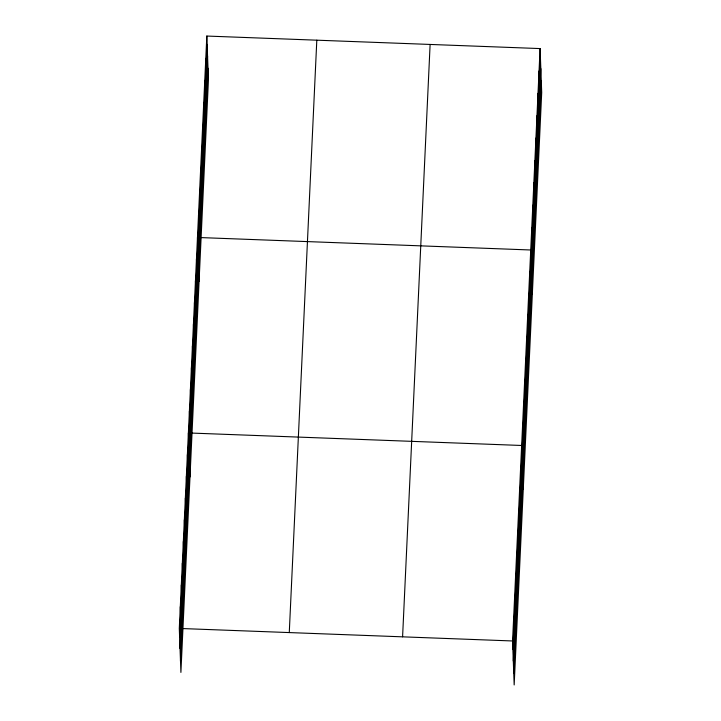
<?xml version="1.0" encoding="UTF-8"?>
<svg xmlns="http://www.w3.org/2000/svg" width="721" height="721" viewBox="0 0 721 721"><rect width="100%" height="100%" fill="white"/><g stroke="black" fill="none" stroke-linecap="round" stroke-linejoin="round"><path stroke-width="1.08" d="M206.828 36.05L179.295 628.442L180.908 672.423L208.432 80.031L206.828 36.05L540.092 48.577L541.705 92.558L514.172 684.95L512.568 640.969L540.092 48.577M179.592 636.733L207.125 44.342M180.025 648.512L207.558 56.121M180.475 660.643L208.008 68.252M289.274 632.578L316.807 40.187M402.588 636.832L430.113 44.45M512.865 649.26L540.399 56.878M513.298 661.04L540.831 68.648M513.749 673.171L541.273 80.788M200.762 237.588L530.737 249.989L532.35 293.97M191.678 433.078L521.653 445.479L523.266 489.46M182.593 628.568L512.568 640.969M539.056 70.955L539.362 79.256M538.019 93.342L538.317 101.634M536.974 115.721L537.28 124.012M535.937 138.099L536.244 146.39M534.892 160.477L535.198 168.768M533.855 182.855L534.162 191.146M532.819 205.233L533.116 213.533M531.774 227.611L532.08 235.911M529.728 271.718L530.034 280.009M528.718 293.438L529.025 301.729M527.709 315.158L528.006 323.45M526.7 336.878L526.997 345.17M525.69 358.598L525.988 366.89M524.681 380.318L524.978 388.61M523.671 402.039L523.969 410.33M522.662 423.759L522.959 432.059M520.643 467.199L520.941 475.5M519.634 488.928L519.931 497.22M518.624 510.648L518.922 518.94M517.615 532.368L517.912 540.66M516.606 554.088L516.903 562.38M515.596 575.809L515.894 584.1M514.587 597.529L514.884 605.82M513.577 619.249L513.875 627.54M205.782 58.428L206.089 66.72M204.746 80.806L205.043 89.107M203.701 103.184L204.007 111.485M202.664 125.571L202.971 133.863M201.619 147.949L201.925 156.241M200.582 170.327L200.889 178.619M199.546 192.705L199.843 200.997M198.5 215.083L198.807 223.375M197.464 237.461L199.077 281.442M196.454 259.181L196.761 267.482M195.445 280.902L195.751 289.202M194.436 302.622L194.742 310.922M193.426 324.351L193.733 332.642M192.417 346.071L192.723 354.362M191.407 367.791L191.714 376.083M190.398 389.511L190.695 397.803M189.389 411.231L189.686 419.523M188.379 432.951L189.993 476.932M187.37 454.672L187.667 462.963M186.36 476.392L186.658 484.683M185.351 498.112L185.648 506.412M184.342 519.832L184.639 528.133M183.332 541.552L183.63 549.853M182.323 563.281L182.62 571.573M181.313 585.001L181.611 593.293M180.304 606.721L180.601 615.013"/></g></svg>
